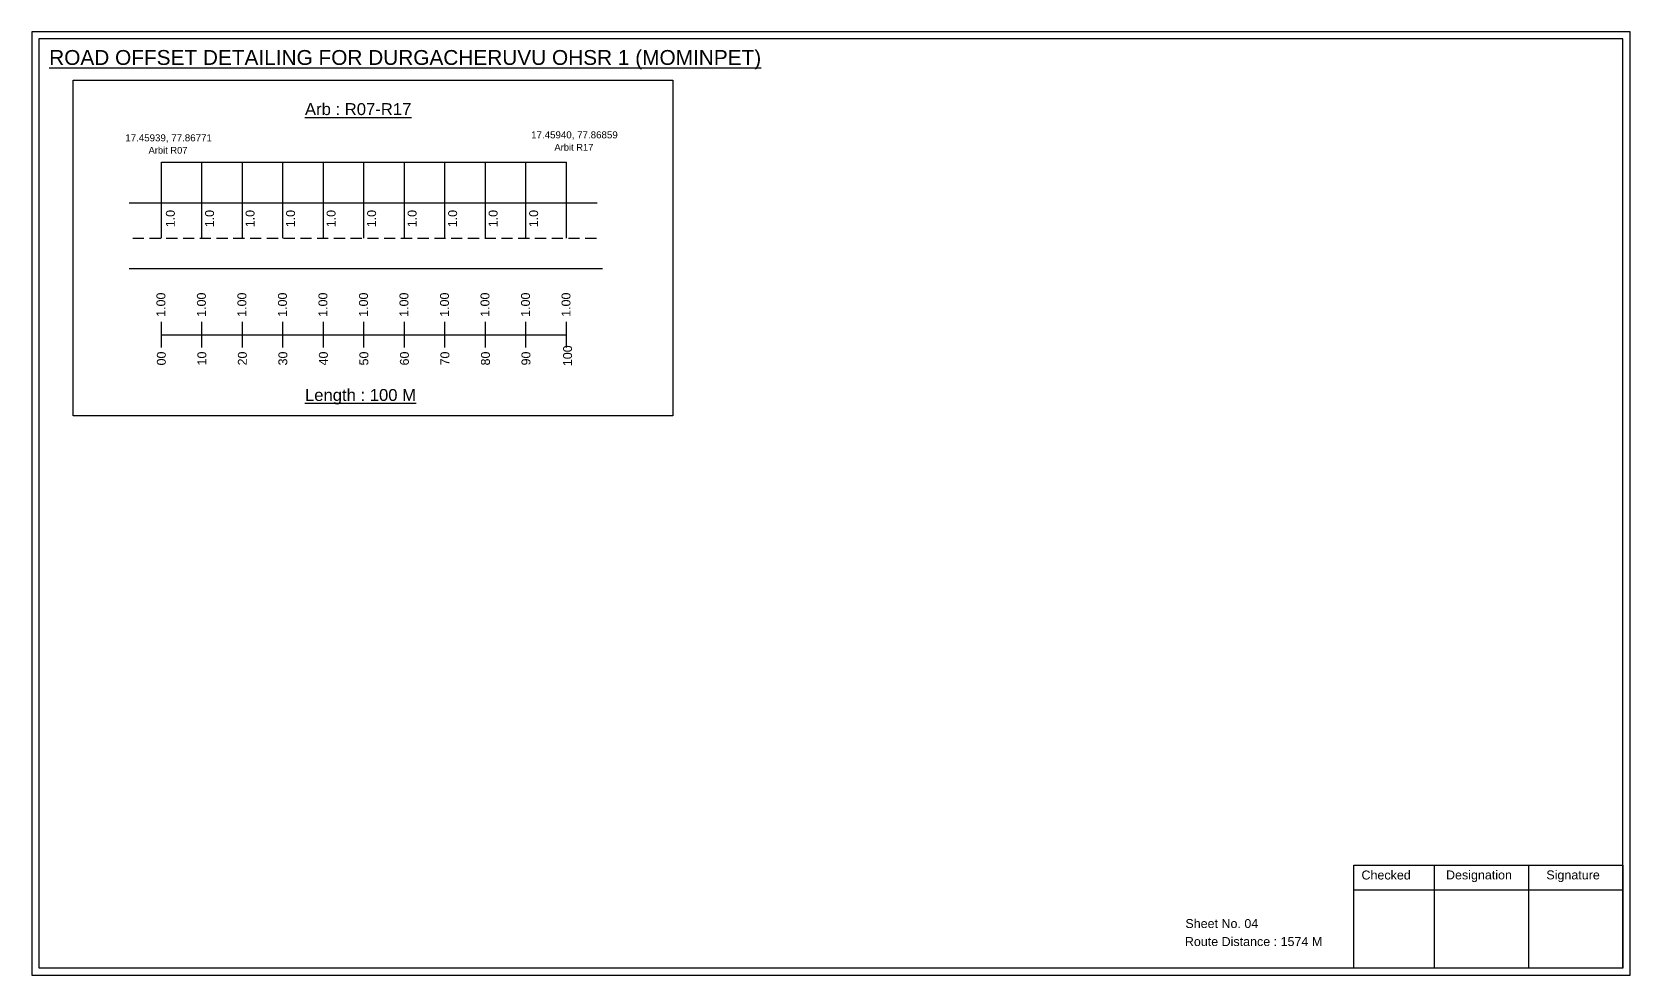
# Model space of a CAD drawing. Header units: inches. Extents: x 105 to 4124, y -559 to 3229.
# Drawn here: x 3588 to 4124, y 915 to 1231 of the extents above; entities that cross this region are included whole.
import ezdxf

# ---------------------------------------------------------------- set-up
doc = ezdxf.new("R2010")
doc.units = ezdxf.units.IN
doc.header["$MEASUREMENT"] = 0
doc.linetypes.add('DASHED2', pattern=[0.375, 0.25, -0.125])
doc.layers.add('PDF_Geometry', color=7, linetype='Continuous')
doc.layers.add('PDF_Text', color=5, linetype='Continuous')
doc.styles.add('PDF Arial', font='arial.ttf')
doc.styles.get("Standard").update_dxf_attribs({"font": 'arial.ttf'})

msp = doc.modelspace()

# ---------------------------------------------------------------- linework, layer by layer
at = {"color": 5}
msp.add_line((3631.11, 1187.63), (3767.11, 1187.63), dxfattribs=at)
for p, q in [((3631.11, 1162.1), (3631.11, 1187.63)), ((3644.71, 1162.1), (3644.71, 1187.63)), ((3658.31, 1162.1), (3658.31, 1187.63)), ((3671.91, 1162.1), (3671.91, 1187.63)), ((3685.51, 1162.1), (3685.51, 1187.63)), ((3699.11, 1162.1), (3699.11, 1187.63)), ((3712.71, 1162.1), (3712.71, 1187.63)), ((3726.31, 1162.1), (3726.31, 1187.63)), ((3739.91, 1162.1), (3739.91, 1187.63)), ((3753.51, 1162.1), (3753.51, 1187.63)), ((3767.11, 1162.1), (3767.11, 1187.63)), ((3620.24, 1173.98), (3777.39, 1173.98)), ((3779.22, 1151.8), (3620.24, 1151.8))]:
    msp.add_line(p, q)
at = {"linetype": 'DASHED2', "ltscale": 15}
msp.add_line((3621.51, 1162.1), (3777.39, 1162.1), dxfattribs=at)
at = {"color": 217, "true_color": 0x93278f}
for p, q in [((3631.11, 1125.4), (3631.11, 1133.96)), ((3644.71, 1125.4), (3644.71, 1133.96)), ((3658.31, 1125.4), (3658.31, 1133.96)), ((3671.91, 1125.4), (3671.91, 1133.96)), ((3685.51, 1125.4), (3685.51, 1133.96)), ((3699.11, 1125.4), (3699.11, 1133.96)), ((3712.71, 1125.4), (3712.71, 1133.96)), ((3726.31, 1125.4), (3726.31, 1133.96)), ((3739.91, 1125.4), (3739.91, 1133.96)), ((3753.51, 1125.4), (3753.51, 1133.96)), ((3767.11, 1125.4), (3767.11, 1133.96)), ((3631.11, 1129.67), (3767.11, 1129.7))]:
    msp.add_line(p, q, dxfattribs=at)
msp.add_lwpolyline([(3601.52, 1215.12), (3802.76, 1215.12), (3802.76, 1102.44), (3601.52, 1102.44)], close=True)
at = {"layer": 'PDF_Geometry'}
for points in [[(3587.66, 1231.36), (3587.66, 914.65), (4124.14, 914.65), (4124.14, 1231.36)], [(3589.99, 1229.04), (3589.99, 917.07), (4121.72, 917.07), (4121.72, 1229.04)]]:
    msp.add_lwpolyline(points, close=True, dxfattribs=at)
at = {"layer": 'PDF_Geometry', "color": 242, "true_color": 0xcc1f26}
msp.add_lwpolyline([(4121.72, 916.98), (4031.37, 916.98), (4031.37, 951.59), (4121.72, 951.59)], close=True, dxfattribs=at)
for points in [[(4058.36, 951.59), (4058.36, 916.98)], [(4090.08, 951.59), (4090.08, 916.98)], [(4031.37, 943.22), (4121.72, 943.22)]]:
    msp.add_lwpolyline(points, dxfattribs=at)

# ---------------------------------------------------------------- texts
at = {"color": 242, "true_color": 0xcd2027}
for s, height, p in [('%%UROAD OFFSET DETAILING FOR DURGACHERUVU OHSR 1 (MOMINPET)', 5, (3593.44, 1220.29)), ('%%UArb : R07-R17', 4, (3679.31, 1203.45)), ('%%ULength : 100 M', 4, (3679.31, 1107.45))]:
    msp.add_text(s, height=height, dxfattribs=at).set_placement(p)
at = {"color": 5}
for s, height, p in [('17.45939, 77.86771', 2.34, (3618.98, 1194.63)), ('17.45940, 77.86859', 2.34, (3755.23, 1195.64)), ('Arbit R07', 2.246, (3626.8, 1190.51)), ('Arbit R17', 2.246, (3763.05, 1191.51))]:
    msp.add_text(s, height=height, dxfattribs=at).set_placement(p)
for p in [(3635.62, 1165.77), (3648.78, 1165.77), (3662.38, 1165.77), (3675.98, 1165.77), (3689.58, 1165.77), (3703.18, 1165.77), (3716.78, 1165.77), (3730.38, 1165.77), (3743.98, 1165.77), (3757.58, 1165.77)]:
    msp.add_text('1.0', height=3, rotation=90).set_placement(p)
at = {"color": 217, "true_color": 0x93278f}
for s, p in [('1.00', (3632.44, 1135.69)), ('1.00', (3646.04, 1135.69)), ('1.00', (3659.64, 1135.69)), ('1.00', (3673.24, 1135.69)), ('1.00', (3686.84, 1135.69)), ('1.00', (3700.44, 1135.69)), ('1.00', (3714.04, 1135.69)), ('1.00', (3727.64, 1135.69)), ('1.00', (3741.24, 1135.69)), ('1.00', (3754.84, 1135.69)), ('1.00', (3768.44, 1135.69)), ('00', (3632.59, 1119.37)), ('10', (3646.19, 1119.37)), ('20', (3659.79, 1119.37)), ('30', (3673.39, 1119.37)), ('40', (3686.99, 1119.37)), ('50', (3700.59, 1119.37)), ('60', (3714.19, 1119.37)), ('70', (3727.79, 1119.37)), ('80', (3741.39, 1119.37)), ('90', (3754.99, 1119.37)), ('100', (3768.96, 1119.13))]:
    msp.add_text(s, height=3, rotation=90, dxfattribs=at).set_placement(p)
for s, p in [('Sheet No. 04', (3974.87, 930.45)), ('Route Distance : 1574 M', (3974.69, 924.4))]:
    msp.add_text(s, height=3).set_placement(p)
at = {"layer": 'PDF_Text', "color": 7, "attachment_point": 7, "style": 'PDF Arial'}
for s, insert, char_height in [('Checked', (4033.98, 946.7), 3.001), ('Designation', (4062.36, 945.87), 3.0006), ('Signature', (4096.04, 945.87), 3.001)]:
    msp.add_mtext(s, dxfattribs=dict(at, insert=insert, char_height=char_height))

doc.saveas('drawing.dxf')
